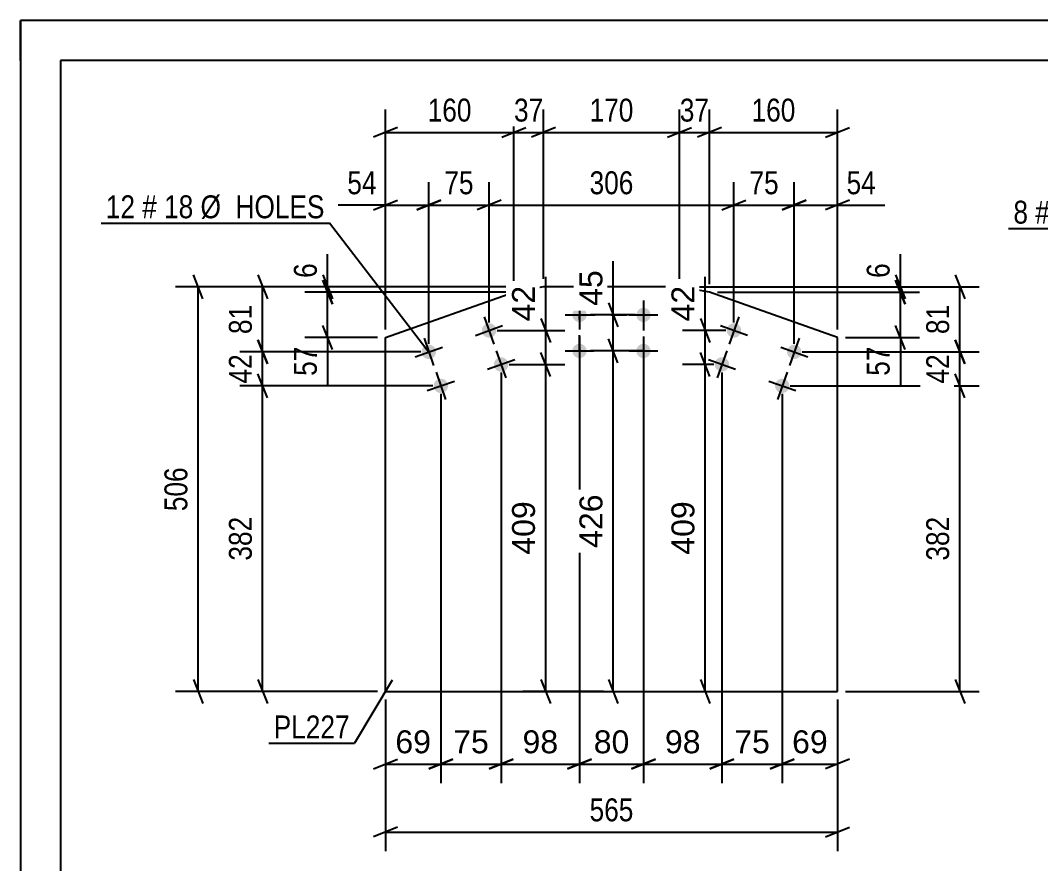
# Model space of a CAD drawing. Header units: millimetres. Extents: x 0 to 420, y 0 to 297.
# Drawn here: x 0 to 127.5, y 191.6 to 297 of the extents above; entities that cross this region are included whole.
import ezdxf

# ---------------------------------------------------------------- set-up
doc = ezdxf.new("R2010")
doc.units = ezdxf.units.MM
doc.linetypes.add('DXK_LINE_DOT2', pattern=[3.9198, 1.9599, -1.9599])
doc.styles.add('Arial', font='ARIAL.TTF', dxfattribs={"height": 0.2})
doc.styles.add('Arial Narrow', font='ARIALN.TTF', dxfattribs={"height": 0.2})

# ---------------------------------------------------------------- blocks, each defined once
blk = doc.blocks.new('Unknown-717262950-1115')
at = {"color": 5, "linetype": 'Continuous'}
for p, q in [((420, 297), (0, 297)), ((0, 297), (0, 0)), ((0, 292), (0, 297)), ((415, 292), (5, 292)), ((5, 292), (5, 5))]:
    blk.add_line(p, q, dxfattribs=at)
blk = doc.blocks.new('Bolt-717262950-1248 - 1207')
at = {"linetype": 'Continuous'}
for points in [[(70.8, 260.2, -1), (69, 260.2, -1)], [(78.8, 260.2, -1), (77, 260.2, -1)], [(70.8, 255.7, -1), (69, 255.7, -1)], [(78.8, 255.7, -1), (77, 255.7, -1)]]:
    blk.add_hatch(color=1, dxfattribs=at).paths.add_polyline_path(points)
at = {"color": 1, "linetype": 'Continuous'}
for p, q in [((69.9, 262), (69.9, 258.4)), ((77.9, 262), (77.9, 258.4)), ((68.1, 260.2), (71.7, 260.2)), ((76.1, 260.2), (79.7, 260.2)), ((69.9, 257.5), (69.9, 253.9)), ((77.9, 257.5), (77.9, 253.9)), ((68.1, 255.7), (71.7, 255.7)), ((76.1, 255.7), (79.7, 255.7))]:
    blk.add_line(p, q, dxfattribs=at)
blk = doc.blocks.new('Bolt-717262950-1243 - 1207')
at = {"linetype": 'Continuous'}
for points in [[(59.45, 258.56, -1), (57.75, 257.96, -1)], [(51.91, 255.88, -1), (50.21, 255.28, -1)], [(60.95, 254.32, -1), (59.25, 253.71, -1)], [(53.41, 251.64, -1), (51.71, 251.04, -1)]]:
    blk.add_hatch(color=1, dxfattribs=at).paths.add_polyline_path(points)
at = {"color": 1, "linetype": 'Continuous'}
for p, q in [((58, 259.95), (59.2, 256.56)), ((56.9, 257.65), (60.29, 258.86)), ((50.46, 257.28), (51.66, 253.88)), ((49.36, 254.98), (52.75, 256.18)), ((59.5, 255.71), (60.7, 252.32)), ((58.41, 253.41), (61.8, 254.62)), ((51.96, 253.04), (53.16, 249.64)), ((50.87, 250.74), (54.26, 251.94))]:
    blk.add_line(p, q, dxfattribs=at)
blk = doc.blocks.new('Bolt-717262950-1253 - 1207')
at = {"linetype": 'Continuous'}
for points in [[(90.06, 257.96, -1), (88.36, 258.56, -1)], [(97.6, 255.28, -1), (95.9, 255.88, -1)], [(88.55, 253.72, -1), (86.86, 254.32, -1)], [(96.09, 251.04, -1), (94.4, 251.64, -1)]]:
    blk.add_hatch(color=1, dxfattribs=at).paths.add_polyline_path(points)
at = {"color": 1, "linetype": 'Continuous'}
for p, q in [((89.81, 259.95), (88.61, 256.56)), ((87.51, 258.86), (90.91, 257.66)), ((97.35, 257.28), (96.15, 253.89)), ((88.31, 255.71), (87.1, 252.32)), ((95.05, 256.18), (98.45, 254.98)), ((86.01, 254.62), (89.4, 253.41)), ((95.85, 253.04), (94.64, 249.65)), ((93.55, 251.94), (96.94, 250.74))]:
    blk.add_line(p, q, dxfattribs=at)
blk = doc.blocks.new('Part-717262950-1268 - 1207')
at = {"color": 2, "linetype": 'Continuous'}
for p, q in [((45.65, 257.38), (61.67, 263.06)), ((65.4, 263.7), (61.67, 263.06)), ((82.4, 263.7), (65.4, 263.7)), ((86.14, 263.06), (82.4, 263.7)), ((102.16, 257.38), (86.14, 263.06)), ((45.65, 213.14), (45.65, 257.38)), ((102.16, 213.14), (102.16, 257.38)), ((45.65, 213.14), (102.16, 213.14))]:
    blk.add_line(p, q, dxfattribs=at)
blk = doc.blocks.new('Rectangle-717262950-1607 - 1207')
at = {"color": 1, "linetype": 'DXK_LINE_DOT2'}
blk.add_lwpolyline([(69.9, 260.2), (77.9, 260.2), (77.9, 255.7), (69.9, 255.7), (69.9, 260.2)], close=True, dxfattribs=at)
blk = doc.blocks.new('StraightDimension-717262950-1535 - 1207')
at = {"color": 7, "linetype": 'Continuous'}
for p, q in [((66.28, 252.51), (65.08, 255.51)), ((61.1, 254.01), (68.08, 254.01)), ((65.68, 213.14), (65.68, 254.01)), ((65.08, 214.64), (66.28, 211.64)), ((72.9, 213.14), (62.83, 213.14))]:
    blk.add_line(p, q, dxfattribs=at)
at = {"color": 0}
blk.add_wipeout([(64.93, 237.51), (60.73, 237.51), (60.73, 229.64), (64.93, 229.64)], dxfattribs=at)
at = {"color": 3, "style": 'Arial'}
blk.add_text('409', height=2.865, rotation=90.0002, dxfattribs=at).set_placement((64.33, 230.24))
blk = doc.blocks.new('StraightDimension-717262950-1407 - 1207')
at = {"color": 7, "linetype": 'Continuous'}
for p, q in [((51.06, 256.58), (51.06, 276.78)), ((58.6, 259.26), (58.6, 276.78)), ((49.56, 273.33), (52.56, 274.53)), ((60.1, 274.53), (57.1, 273.33)), ((51.06, 273.93), (58.6, 273.93))]:
    blk.add_line(p, q, dxfattribs=at)
at = {"color": 0}
blk.add_wipeout([(57.26, 274.68), (57.26, 278.88), (52.4, 278.88), (52.4, 274.68)], dxfattribs=at)
at = {"color": 3, "style": 'Arial Narrow'}
blk.add_text('75', height=2.863, dxfattribs=at).set_placement((53, 275.28))
blk = doc.blocks.new('StraightDimension-717262950-1436 - 1207')
at = {"color": 7, "linetype": 'Continuous'}
for p, q in [((29.68, 257.08), (30.88, 254.08)), ((50.06, 255.58), (27.43, 255.58)), ((30.28, 251.34), (30.28, 255.58)), ((30.88, 249.84), (29.68, 252.84)), ((51.56, 251.34), (27.43, 251.34))]:
    blk.add_line(p, q, dxfattribs=at)
at = {"color": 0}
blk.add_wipeout([(29.53, 255.89), (25.33, 255.89), (25.33, 251.03), (29.53, 251.03)], dxfattribs=at)
at = {"color": 3, "style": 'Arial Narrow'}
blk.add_text('42', height=2.863, rotation=90.0002, dxfattribs=at).set_placement((28.93, 251.63))
blk = doc.blocks.new('StraightDimension-717262950-1308 - 1207')
at = {"color": 7, "linetype": 'Continuous'}
for p, q in [((82.4, 264.7), (82.4, 285.86)), ((86.14, 264.06), (86.14, 285.86)), ((80.9, 282.41), (83.9, 283.61)), ((87.64, 283.61), (84.64, 282.41)), ((82.4, 283.01), (86.14, 283.01))]:
    blk.add_line(p, q, dxfattribs=at)
at = {"color": 0}
blk.add_wipeout([(86.7, 283.76), (86.7, 287.96), (81.84, 287.96), (81.84, 283.76)], dxfattribs=at)
at = {"color": 3, "style": 'Arial Narrow'}
blk.add_text('37', height=2.863, dxfattribs=at).set_placement((82.44, 284.36))
blk = doc.blocks.new('StraightDimension-717262950-1331 - 1207')
at = {"color": 7, "linetype": 'Continuous'}
for p, q in [((45.65, 212.14), (45.65, 193.18)), ((102.16, 212.14), (102.16, 193.18)), ((47.15, 196.18), (44.15, 194.98)), ((45.65, 195.58), (102.16, 195.58)), ((100.66, 194.98), (103.66, 196.18))]:
    blk.add_line(p, q, dxfattribs=at)
at = {"color": 0}
blk.add_wipeout([(77.25, 196.33), (77.25, 200.53), (70.56, 200.53), (70.56, 196.33)], dxfattribs=at)
at = {"color": 3, "style": 'Arial Narrow'}
blk.add_text('565', height=2.863, dxfattribs=at).set_placement((71.16, 196.93))
blk = doc.blocks.new('StraightDimension-717262950-1512 - 1207')
at = {"color": 7, "linetype": 'Continuous'}
for p, q in [((52.56, 250.34), (52.56, 201.68)), ((45.65, 212.14), (45.65, 201.68)), ((44.15, 203.48), (47.15, 204.68)), ((45.65, 204.08), (52.56, 204.08)), ((54.06, 204.68), (51.06, 203.48))]:
    blk.add_line(p, q, dxfattribs=at)
at = {"color": 0}
blk.add_wipeout([(51.93, 204.83), (51.93, 209.03), (46.28, 209.03), (46.28, 204.83)], dxfattribs=at)
at = {"color": 3, "style": 'Arial'}
blk.add_text('69', height=2.865, dxfattribs=at).set_placement((46.88, 205.43))
blk = doc.blocks.new('StraightDimension-717262950-1271 - 1207')
at = {"color": 7, "linetype": 'Continuous'}
for p, q in [((45.65, 258.38), (45.65, 285.86)), ((61.67, 264.06), (61.67, 285.86)), ((47.15, 283.61), (44.15, 282.41)), ((60.17, 282.41), (63.17, 283.61)), ((45.65, 283.01), (61.67, 283.01))]:
    blk.add_line(p, q, dxfattribs=at)
at = {"color": 0}
blk.add_wipeout([(57, 283.76), (57, 287.96), (50.32, 287.96), (50.32, 283.76)], dxfattribs=at)
at = {"color": 3, "style": 'Arial Narrow'}
blk.add_text('160', height=2.863, dxfattribs=at).set_placement((50.92, 284.36))
blk = doc.blocks.new('StraightDimension-717262950-1286 - 1207')
at = {"color": 7, "linetype": 'Continuous'}
for p, q in [((61.67, 264.06), (61.67, 285.86)), ((65.4, 264.7), (65.4, 285.86)), ((60.17, 282.41), (63.17, 283.61)), ((66.9, 283.61), (63.9, 282.41)), ((61.67, 283.01), (65.4, 283.01))]:
    blk.add_line(p, q, dxfattribs=at)
at = {"color": 0}
blk.add_wipeout([(65.96, 283.76), (65.96, 287.96), (61.11, 287.96), (61.11, 283.76)], dxfattribs=at)
at = {"color": 3, "style": 'Arial Narrow'}
blk.add_text('37', height=2.863, dxfattribs=at).set_placement((61.71, 284.36))
blk = doc.blocks.new('StraightDimension-717262950-1361 - 1207')
at = {"color": 7, "linetype": 'Continuous'}
for p, q in [((37.81, 264.56), (39.01, 261.56)), ((60.67, 263.06), (35.56, 263.06)), ((38.41, 257.38), (38.41, 263.06)), ((39.01, 255.88), (37.81, 258.88)), ((44.65, 257.38), (35.56, 257.38)), ((38.41, 257.38), (38.41, 251.47)), ((38.41, 257.38), (38.41, 251.47))]:
    blk.add_line(p, q, dxfattribs=at)
at = {"color": 0}
blk.add_wipeout([(37.66, 256.85), (33.46, 256.85), (33.46, 251.99), (37.66, 251.99)], dxfattribs=at)
at = {"color": 3, "style": 'Arial Narrow'}
blk.add_text('57', height=2.863, rotation=90.0002, dxfattribs=at).set_placement((37.06, 252.59))
blk = doc.blocks.new('StraightDimension-717262950-1297 - 1207')
at = {"color": 7, "linetype": 'Continuous'}
for p, q in [((65.4, 264.7), (65.4, 285.86)), ((82.4, 264.7), (82.4, 285.86)), ((66.9, 283.61), (63.9, 282.41)), ((80.9, 282.41), (83.9, 283.61)), ((65.4, 283.01), (82.4, 283.01))]:
    blk.add_line(p, q, dxfattribs=at)
at = {"color": 0}
blk.add_wipeout([(77.25, 283.76), (77.25, 287.96), (70.56, 287.96), (70.56, 283.76)], dxfattribs=at)
at = {"color": 3, "style": 'Arial Narrow'}
blk.add_text('170', height=2.863, dxfattribs=at).set_placement((71.16, 284.36))
blk = doc.blocks.new('StraightDimension-717262950-1570 - 1207')
at = {"color": 7, "linetype": 'Continuous'}
for p, q in [((86.21, 252.52), (85.01, 255.52)), ((86.71, 254.02), (82.76, 254.02)), ((85.61, 213.14), (85.61, 254.02)), ((85.01, 214.64), (86.21, 211.64)), ((74.9, 213.14), (88.01, 213.14))]:
    blk.add_line(p, q, dxfattribs=at)
at = {"color": 0}
blk.add_wipeout([(84.86, 237.51), (80.66, 237.51), (80.66, 229.64), (84.86, 229.64)], dxfattribs=at)
at = {"color": 3, "style": 'Arial'}
blk.add_text('409', height=2.865, rotation=90.0002, dxfattribs=at).set_placement((84.26, 230.24))
blk = doc.blocks.new('StraightDimension-717262950-1319 - 1207')
at = {"color": 7, "linetype": 'Continuous'}
for p, q in [((86.14, 264.06), (86.14, 285.86)), ((102.16, 258.38), (102.16, 285.86)), ((87.64, 283.61), (84.64, 282.41)), ((100.66, 282.41), (103.66, 283.61)), ((86.14, 283.01), (102.16, 283.01))]:
    blk.add_line(p, q, dxfattribs=at)
at = {"color": 0}
blk.add_wipeout([(97.49, 283.76), (97.49, 287.96), (90.81, 287.96), (90.81, 283.76)], dxfattribs=at)
at = {"color": 3, "style": 'Arial Narrow'}
blk.add_text('160', height=2.863, dxfattribs=at).set_placement((91.41, 284.36))
blk = doc.blocks.new('StraightDimension-717262950-1336 - 1207')
at = {"color": 7, "linetype": 'Continuous'}
for p, q in [((109.42, 264.56), (110.62, 261.56)), ((87.14, 263.06), (112.42, 263.06)), ((110.02, 257.38), (110.02, 263.06)), ((110.62, 255.88), (109.42, 258.88)), ((103.16, 257.38), (112.42, 257.38)), ((110.02, 257.38), (110.02, 251.47)), ((110.02, 257.38), (110.02, 251.47))]:
    blk.add_line(p, q, dxfattribs=at)
at = {"color": 0}
blk.add_wipeout([(109.27, 256.85), (105.07, 256.85), (105.07, 252), (109.27, 252)], dxfattribs=at)
at = {"color": 3, "style": 'Arial Narrow'}
blk.add_text('57', height=2.863, rotation=90.0002, dxfattribs=at).set_placement((108.67, 252.6))
blk = doc.blocks.new('StraightDimension-717262950-1344 - 1207')
at = {"color": 7, "linetype": 'Continuous'}
for p, q in [((110.02, 263.7), (110.02, 267.78)), ((110.02, 263.7), (110.02, 267.78)), ((109.42, 265.2), (110.62, 262.2)), ((110.62, 261.56), (109.42, 264.56)), ((83.4, 263.7), (112.42, 263.7)), ((87.14, 263.06), (112.42, 263.06)), ((110.02, 263.06), (110.02, 263.7))]:
    blk.add_line(p, q, dxfattribs=at)
at = {"color": 0}
blk.add_wipeout([(109.27, 267.26), (105.07, 267.26), (105.07, 264.23), (109.27, 264.23)], dxfattribs=at)
at = {"color": 3, "style": 'Arial Narrow'}
blk.add_text('6', height=2.86, rotation=90.0002, dxfattribs=at).set_placement((108.67, 264.83))
blk = doc.blocks.new('StraightDimension-717262950-1417 - 1207')
at = {"color": 7, "linetype": 'Continuous'}
for p, q in [((45.65, 258.38), (45.65, 276.78)), ((51.06, 256.58), (51.06, 276.78)), ((44.15, 273.33), (47.15, 274.53)), ((52.56, 274.53), (49.56, 273.33)), ((45.65, 273.93), (39.74, 273.93)), ((45.65, 273.93), (39.74, 273.93)), ((45.65, 273.93), (51.06, 273.93))]:
    blk.add_line(p, q, dxfattribs=at)
at = {"color": 0}
blk.add_wipeout([(45.12, 274.68), (45.12, 278.88), (40.27, 278.88), (40.27, 274.68)], dxfattribs=at)
at = {"color": 3, "style": 'Arial Narrow'}
blk.add_text('54', height=2.863, dxfattribs=at).set_placement((40.87, 275.28))
blk = doc.blocks.new('StraightDimension-717262950-1353 - 1207')
at = {"color": 7, "linetype": 'Continuous'}
for p, q in [((38.41, 263.7), (38.41, 267.78)), ((38.41, 263.7), (38.41, 267.78)), ((37.81, 265.2), (39.01, 262.2)), ((39.01, 261.56), (37.81, 264.56)), ((64.4, 263.7), (35.56, 263.7)), ((60.67, 263.06), (35.56, 263.06)), ((38.41, 263.06), (38.41, 263.7))]:
    blk.add_line(p, q, dxfattribs=at)
at = {"color": 0}
blk.add_wipeout([(37.66, 267.26), (33.46, 267.26), (33.46, 264.23), (37.66, 264.23)], dxfattribs=at)
at = {"color": 3, "style": 'Arial Narrow'}
blk.add_text('6', height=2.86, rotation=90.0002, dxfattribs=at).set_placement((37.06, 264.83))
blk = doc.blocks.new('StraightDimension-717262950-1370 - 1207')
at = {"color": 7, "linetype": 'Continuous'}
for p, q in [((96.75, 256.58), (96.75, 276.78)), ((102.16, 258.38), (102.16, 276.78)), ((95.25, 273.33), (98.25, 274.53)), ((103.66, 274.53), (100.66, 273.33)), ((96.75, 273.93), (102.16, 273.93)), ((102.16, 273.93), (108.07, 273.93)), ((102.16, 273.93), (108.07, 273.93))]:
    blk.add_line(p, q, dxfattribs=at)
at = {"color": 0}
blk.add_wipeout([(107.54, 274.68), (107.54, 278.88), (102.69, 278.88), (102.69, 274.68)], dxfattribs=at)
at = {"color": 3, "style": 'Arial Narrow'}
blk.add_text('54', height=2.863, dxfattribs=at).set_placement((103.29, 275.28))
blk = doc.blocks.new('StraightDimension-717262950-1386 - 1207')
at = {"color": 7, "linetype": 'Continuous'}
for p, q in [((89.21, 259.26), (89.21, 276.78)), ((96.75, 256.58), (96.75, 276.78)), ((87.71, 273.33), (90.71, 274.53)), ((98.25, 274.53), (95.25, 273.33)), ((89.21, 273.93), (96.75, 273.93))]:
    blk.add_line(p, q, dxfattribs=at)
at = {"color": 0}
blk.add_wipeout([(95.41, 274.68), (95.41, 278.88), (90.55, 278.88), (90.55, 274.68)], dxfattribs=at)
at = {"color": 3, "style": 'Arial Narrow'}
blk.add_text('75', height=2.863, dxfattribs=at).set_placement((91.15, 275.28))
blk = doc.blocks.new('StraightDimension-717262950-1397 - 1207')
at = {"color": 7, "linetype": 'Continuous'}
for p, q in [((58.6, 259.26), (58.6, 276.78)), ((89.21, 259.26), (89.21, 276.78)), ((60.1, 274.53), (57.1, 273.33)), ((87.71, 273.33), (90.71, 274.53)), ((58.6, 273.93), (89.21, 273.93))]:
    blk.add_line(p, q, dxfattribs=at)
at = {"color": 0}
blk.add_wipeout([(77.25, 274.68), (77.25, 278.88), (70.56, 278.88), (70.56, 274.68)], dxfattribs=at)
at = {"color": 3, "style": 'Arial Narrow'}
blk.add_text('306', height=2.863, dxfattribs=at).set_placement((71.16, 275.28))
blk = doc.blocks.new('StraightDimension-717262950-1428 - 1207')
at = {"color": 7, "linetype": 'Continuous'}
for p, q in [((29.68, 265.2), (30.88, 262.2)), ((64.4, 263.7), (27.43, 263.7)), ((30.28, 255.58), (30.28, 263.7)), ((30.88, 254.08), (29.68, 257.08)), ((50.06, 255.58), (27.43, 255.58))]:
    blk.add_line(p, q, dxfattribs=at)
at = {"color": 0}
blk.add_wipeout([(29.53, 262.07), (25.33, 262.07), (25.33, 257.21), (29.53, 257.21)], dxfattribs=at)
at = {"color": 3, "style": 'Arial Narrow'}
blk.add_text('81', height=2.863, rotation=90.0002, dxfattribs=at).set_placement((28.93, 257.81))
blk = doc.blocks.new('StraightDimension-717262950-1445 - 1207')
at = {"color": 7, "linetype": 'Continuous'}
for p, q in [((30.88, 249.84), (29.68, 252.84)), ((51.56, 251.34), (27.43, 251.34)), ((30.28, 213.14), (30.28, 251.34)), ((29.68, 214.64), (30.88, 211.64)), ((44.65, 213.14), (27.43, 213.14))]:
    blk.add_line(p, q, dxfattribs=at)
at = {"color": 0}
blk.add_wipeout([(29.53, 235.58), (25.33, 235.58), (25.33, 228.9), (29.53, 228.9)], dxfattribs=at)
at = {"color": 3, "style": 'Arial Narrow'}
blk.add_text('382', height=2.863, rotation=90.0002, dxfattribs=at).set_placement((28.93, 229.5))
blk = doc.blocks.new('StraightDimension-717262950-1597 - 1207')
at = {"color": 7, "linetype": 'Continuous'}
for p, q in [((74.11, 260.2), (74.11, 266.9)), ((74.11, 260.2), (74.11, 266.9)), ((73.51, 261.7), (74.71, 258.7)), ((76.9, 260.2), (71.26, 260.2)), ((74.11, 255.7), (74.11, 260.2)), ((74.71, 254.2), (73.51, 257.2)), ((76.9, 255.7), (71.26, 255.7))]:
    blk.add_line(p, q, dxfattribs=at)
at = {"color": 0}
blk.add_wipeout([(73.36, 266.38), (69.16, 266.38), (69.16, 260.73), (73.36, 260.73)], dxfattribs=at)
at = {"color": 3, "style": 'Arial'}
blk.add_text('45', height=2.865, rotation=90.0002, dxfattribs=at).set_placement((72.76, 261.33))
blk = doc.blocks.new('StraightDimension-717262950-1452 - 1207')
at = {"color": 7, "linetype": 'Continuous'}
for p, q in [((118.06, 249.84), (116.86, 252.84)), ((96.25, 251.34), (119.86, 251.34)), ((117.46, 213.14), (117.46, 251.34)), ((116.86, 214.64), (118.06, 211.64)), ((103.16, 213.14), (119.86, 213.14))]:
    blk.add_line(p, q, dxfattribs=at)
at = {"color": 0}
blk.add_wipeout([(116.71, 235.58), (112.51, 235.58), (112.51, 228.9), (116.71, 228.9)], dxfattribs=at)
at = {"color": 3, "style": 'Arial Narrow'}
blk.add_text('382', height=2.863, rotation=90.0002, dxfattribs=at).set_placement((116.11, 229.5))
blk = doc.blocks.new('StraightDimension-717262950-1458 - 1207')
at = {"color": 7, "linetype": 'Continuous'}
for p, q in [((116.86, 257.08), (118.06, 254.08)), ((97.75, 255.58), (119.86, 255.58)), ((117.46, 251.34), (117.46, 255.58)), ((118.06, 249.84), (116.86, 252.84)), ((96.25, 251.34), (119.86, 251.34))]:
    blk.add_line(p, q, dxfattribs=at)
at = {"color": 0}
blk.add_wipeout([(116.71, 255.89), (112.51, 255.89), (112.51, 251.03), (116.71, 251.03)], dxfattribs=at)
at = {"color": 3, "style": 'Arial Narrow'}
blk.add_text('42', height=2.863, rotation=90.0002, dxfattribs=at).set_placement((116.11, 251.63))
blk = doc.blocks.new('StraightDimension-717262950-1466 - 1207')
at = {"color": 7, "linetype": 'Continuous'}
for p, q in [((116.86, 265.2), (118.06, 262.2)), ((83.4, 263.7), (119.86, 263.7)), ((117.46, 255.58), (117.46, 263.7)), ((118.06, 254.08), (116.86, 257.08)), ((97.75, 255.58), (119.86, 255.58))]:
    blk.add_line(p, q, dxfattribs=at)
at = {"color": 0}
blk.add_wipeout([(116.71, 262.07), (112.51, 262.07), (112.51, 257.21), (116.71, 257.21)], dxfattribs=at)
at = {"color": 3, "style": 'Arial Narrow'}
blk.add_text('81', height=2.863, rotation=90.0002, dxfattribs=at).set_placement((116.11, 257.81))
blk = doc.blocks.new('StraightDimension-717262950-1475 - 1207')
at = {"color": 7, "linetype": 'Continuous'}
for p, q in [((22.82, 262.2), (21.62, 265.2)), ((64.4, 263.7), (19.37, 263.7)), ((22.22, 213.14), (22.22, 263.7)), ((21.62, 214.64), (22.82, 211.64)), ((44.65, 213.14), (19.37, 213.14))]:
    blk.add_line(p, q, dxfattribs=at)
at = {"color": 0}
blk.add_wipeout([(21.47, 241.76), (17.27, 241.76), (17.27, 235.08), (21.47, 235.08)], dxfattribs=at)
at = {"color": 3, "style": 'Arial Narrow'}
blk.add_text('506', height=2.863, rotation=90.0002, dxfattribs=at).set_placement((20.87, 235.68))
blk = doc.blocks.new('StraightDimension-717262950-1482 - 1207')
at = {"color": 7, "linetype": 'Continuous'}
for p, q in [((87.71, 253.02), (87.71, 201.68)), ((95.25, 250.34), (95.25, 201.68)), ((86.21, 203.48), (89.21, 204.68)), ((87.71, 204.08), (95.25, 204.08)), ((96.75, 204.68), (93.75, 203.48))]:
    blk.add_line(p, q, dxfattribs=at)
at = {"color": 0}
blk.add_wipeout([(94.3, 204.83), (94.3, 209.03), (88.65, 209.03), (88.65, 204.83)], dxfattribs=at)
at = {"color": 3, "style": 'Arial'}
blk.add_text('75', height=2.865, dxfattribs=at).set_placement((89.25, 205.43))
blk = doc.blocks.new('StraightDimension-717262950-1490 - 1207')
at = {"color": 7, "linetype": 'Continuous'}
for p, q in [((95.25, 250.34), (95.25, 201.68)), ((102.16, 212.14), (102.16, 201.68)), ((93.75, 203.48), (96.75, 204.68)), ((95.25, 204.08), (102.16, 204.08)), ((103.66, 204.68), (100.66, 203.48))]:
    blk.add_line(p, q, dxfattribs=at)
at = {"color": 0}
blk.add_wipeout([(101.53, 204.83), (101.53, 209.03), (95.88, 209.03), (95.88, 204.83)], dxfattribs=at)
at = {"color": 3, "style": 'Arial'}
blk.add_text('69', height=2.865, dxfattribs=at).set_placement((96.48, 205.43))
blk = doc.blocks.new('StraightDimension-717262950-1496 - 1207')
at = {"color": 7, "linetype": 'Continuous'}
for p, q in [((69.9, 254.7), (69.9, 201.68)), ((60.1, 253.01), (60.1, 201.68)), ((58.6, 203.48), (61.6, 204.68)), ((60.1, 204.08), (69.9, 204.08)), ((71.4, 204.68), (68.4, 203.48))]:
    blk.add_line(p, q, dxfattribs=at)
at = {"color": 0}
blk.add_wipeout([(67.83, 204.83), (67.83, 209.03), (62.18, 209.03), (62.18, 204.83)], dxfattribs=at)
at = {"color": 3, "style": 'Arial'}
blk.add_text('98', height=2.865, dxfattribs=at).set_placement((62.78, 205.43))
blk = doc.blocks.new('StraightDimension-717262950-1504 - 1207')
at = {"color": 7, "linetype": 'Continuous'}
for p, q in [((60.1, 253.01), (60.1, 201.68)), ((52.56, 250.34), (52.56, 201.68)), ((51.06, 203.48), (54.06, 204.68)), ((52.56, 204.08), (60.1, 204.08)), ((61.6, 204.68), (58.6, 203.48))]:
    blk.add_line(p, q, dxfattribs=at)
at = {"color": 0}
blk.add_wipeout([(59.16, 204.83), (59.16, 209.03), (53.51, 209.03), (53.51, 204.83)], dxfattribs=at)
at = {"color": 3, "style": 'Arial'}
blk.add_text('75', height=2.865, dxfattribs=at).set_placement((54.11, 205.43))
blk = doc.blocks.new('StraightDimension-717262950-1518 - 1207')
at = {"color": 7, "linetype": 'Continuous'}
for p, q in [((77.9, 254.7), (77.9, 201.68)), ((87.71, 253.02), (87.71, 201.68)), ((76.4, 203.48), (79.4, 204.68)), ((77.9, 204.08), (87.71, 204.08)), ((89.21, 204.68), (86.21, 203.48))]:
    blk.add_line(p, q, dxfattribs=at)
at = {"color": 0}
blk.add_wipeout([(85.63, 204.83), (85.63, 209.03), (79.98, 209.03), (79.98, 204.83)], dxfattribs=at)
at = {"color": 3, "style": 'Arial'}
blk.add_text('98', height=2.865, dxfattribs=at).set_placement((80.58, 205.43))
blk = doc.blocks.new('StraightDimension-717262950-1526 - 1207')
at = {"color": 7, "linetype": 'Continuous'}
for p, q in [((69.9, 254.7), (69.9, 201.68)), ((77.9, 254.7), (77.9, 201.68)), ((68.4, 203.48), (71.4, 204.68)), ((69.9, 204.08), (77.9, 204.08)), ((79.4, 204.68), (76.4, 203.48))]:
    blk.add_line(p, q, dxfattribs=at)
at = {"color": 0}
blk.add_wipeout([(76.73, 204.83), (76.73, 209.03), (71.08, 209.03), (71.08, 204.83)], dxfattribs=at)
at = {"color": 3, "style": 'Arial'}
blk.add_text('80', height=2.865, dxfattribs=at).set_placement((71.68, 205.43))
blk = doc.blocks.new('StraightDimension-717262950-1549 - 1207')
at = {"color": 7, "linetype": 'Continuous'}
for p, q in [((65.68, 258.26), (65.68, 264.95)), ((65.68, 258.26), (65.68, 264.95)), ((65.08, 259.76), (66.28, 256.76)), ((59.6, 258.26), (68.08, 258.26)), ((65.68, 254.01), (65.68, 258.26)), ((66.28, 252.51), (65.08, 255.51)), ((61.1, 254.01), (68.08, 254.01))]:
    blk.add_line(p, q, dxfattribs=at)
at = {"color": 0}
blk.add_wipeout([(64.93, 264.43), (60.73, 264.43), (60.73, 258.78), (64.93, 258.78)], dxfattribs=at)
at = {"color": 3, "style": 'Arial'}
blk.add_text('42', height=2.865, rotation=90.0002, dxfattribs=at).set_placement((64.33, 259.38))
blk = doc.blocks.new('StraightDimension-717262950-1560 - 1207')
at = {"color": 7, "linetype": 'Continuous'}
for p, q in [((85.61, 258.26), (85.61, 264.95)), ((85.61, 258.26), (85.61, 264.95)), ((85.01, 259.76), (86.21, 256.76)), ((88.21, 258.26), (82.76, 258.26)), ((85.61, 254.02), (85.61, 258.26)), ((86.21, 252.52), (85.01, 255.52)), ((86.71, 254.02), (82.76, 254.02))]:
    blk.add_line(p, q, dxfattribs=at)
at = {"color": 0}
blk.add_wipeout([(84.86, 264.43), (80.66, 264.43), (80.66, 258.78), (84.86, 258.78)], dxfattribs=at)
at = {"color": 3, "style": 'Arial'}
blk.add_text('42', height=2.865, rotation=90.0002, dxfattribs=at).set_placement((84.26, 259.38))
blk = doc.blocks.new('StraightDimension-717262950-1584 - 1207')
at = {"color": 7, "linetype": 'Continuous'}
for p, q in [((74.71, 254.2), (73.51, 257.2)), ((76.9, 255.7), (71.26, 255.7)), ((74.11, 213.14), (74.11, 255.7)), ((73.51, 214.64), (74.71, 211.64)), ((74.9, 213.14), (76.51, 213.14))]:
    blk.add_line(p, q, dxfattribs=at)
at = {"color": 0}
blk.add_wipeout([(73.36, 238.36), (69.16, 238.36), (69.16, 230.49), (73.36, 230.49)], dxfattribs=at)
at = {"color": 3, "style": 'Arial'}
blk.add_text('426', height=2.865, rotation=90.0002, dxfattribs=at).set_placement((72.76, 231.09))
blk = doc.blocks.new('MarkSet-717262950-4061 - 3835')
at = {"color": 0}
for points in [[(125.98, 271.61), (125.98, 274.61), (124.15, 274.61), (124.15, 271.61)], [(128.71, 271.61), (128.71, 274.61), (126.88, 274.61), (126.88, 271.61)], [(133.27, 271.61), (133.27, 274.61), (129.61, 274.61), (129.61, 271.61)], [(149.69, 271.61), (149.69, 274.61), (134.17, 274.61), (134.17, 271.61)]]:
    blk.add_wipeout(points, dxfattribs=at)
for points in [[(125.98, 271.61), (125.98, 274.61), (124.15, 274.61), (124.15, 271.61)], [(128.71, 271.61), (128.71, 274.61), (126.88, 274.61), (126.88, 271.61)], [(133.27, 271.61), (133.27, 274.61), (129.61, 274.61), (129.61, 271.61)], [(149.69, 271.61), (149.69, 274.61), (134.17, 274.61), (134.17, 271.61)]]:
    blk.add_wipeout(points, dxfattribs=at)
at = {"color": 7, "linetype": 'Continuous'}
for p in [(123.55, 271.01), (163.65, 254.63)]:
    blk.add_line(p, (150.29, 271.01), dxfattribs=at)
at = {"color": 3, "style": 'Arial Narrow'}
for s, height, p in [('8', 2.86, (124.15, 271.61)), ('#', 2.86, (126.88, 271.61)), ('18', 2.863, (129.61, 271.61)), ('Ø  HOLES', 2.863, (134.17, 271.61))]:
    blk.add_text(s, height=height, dxfattribs=at).set_placement(p)
blk = doc.blocks.new('Mark-717262950-1264 - 1207')
at = {"color": 0}
blk.add_wipeout([(41.17, 207.29), (41.17, 210.29), (31.67, 210.29), (31.67, 207.29)], dxfattribs=at)
blk.add_wipeout([(41.17, 207.29), (41.17, 210.29), (31.67, 210.29), (31.67, 207.29)], dxfattribs=at)
at = {"color": 30, "linetype": 'Continuous'}
for p in [(46.46, 214.57), (31.07, 206.69)]:
    blk.add_line(p, (41.77, 206.69), dxfattribs=at)
at = {"color": 3, "style": 'Arial Narrow'}
blk.add_text('PL227', height=2.863, dxfattribs=at).set_placement((31.67, 207.29))
blk = doc.blocks.new('MarkSet-717262950-1646 - 1207')
at = {"color": 0}
for points in [[(14.33, 272.28), (14.33, 275.28), (10.68, 275.28), (10.68, 272.28)], [(17.06, 272.28), (17.06, 275.28), (15.23, 275.28), (15.23, 272.28)], [(21.62, 272.28), (21.62, 275.28), (17.96, 275.28), (17.96, 272.28)], [(38.05, 272.28), (38.05, 275.28), (22.52, 275.28), (22.52, 272.28)]]:
    blk.add_wipeout(points, dxfattribs=at)
for points in [[(14.33, 272.28), (14.33, 275.28), (10.68, 275.28), (10.68, 272.28)], [(17.06, 272.28), (17.06, 275.28), (15.23, 275.28), (15.23, 272.28)], [(21.62, 272.28), (21.62, 275.28), (17.96, 275.28), (17.96, 272.28)], [(38.05, 272.28), (38.05, 275.28), (22.52, 275.28), (22.52, 272.28)]]:
    blk.add_wipeout(points, dxfattribs=at)
at = {"color": 7, "linetype": 'Continuous'}
for p in [(10.08, 271.68), (51.09, 255.48)]:
    blk.add_line(p, (38.65, 271.68), dxfattribs=at)
at = {"color": 3, "style": 'Arial Narrow'}
for s, height, p in [('12', 2.863, (10.68, 272.28)), ('#', 2.86, (15.23, 272.28)), ('18', 2.863, (17.96, 272.28)), ('Ø  HOLES', 2.863, (22.52, 272.28))]:
    blk.add_text(s, height=height, dxfattribs=at).set_placement(p)

msp = doc.modelspace()

# ---------------------------------------------------------------- block references
for name in ['Unknown-717262950-1115', 'Part-717262950-1268 - 1207', 'Bolt-717262950-1248 - 1207', 'Rectangle-717262950-1607 - 1207', 'Bolt-717262950-1243 - 1207', 'Bolt-717262950-1253 - 1207']:
    msp.add_blockref(name, (0, 0))

# ---------------------------------------------------------------- next in the draw order: block references
for name in ['StraightDimension-717262950-1308 - 1207', 'StraightDimension-717262950-1407 - 1207', 'MarkSet-717262950-4061 - 3835', 'StraightDimension-717262950-1535 - 1207']:
    msp.add_blockref(name, (0, 0))

# ---------------------------------------------------------------- next in the draw order: block references
for name in ['StraightDimension-717262950-1271 - 1207', 'StraightDimension-717262950-1319 - 1207', 'StraightDimension-717262950-1436 - 1207', 'StraightDimension-717262950-1331 - 1207']:
    msp.add_blockref(name, (0, 0))

# ---------------------------------------------------------------- next in the draw order: block references
for name in ['StraightDimension-717262950-1286 - 1207', 'StraightDimension-717262950-1570 - 1207', 'StraightDimension-717262950-1512 - 1207']:
    msp.add_blockref(name, (0, 0))

# ---------------------------------------------------------------- next in the draw order: block references
for name in ['StraightDimension-717262950-1297 - 1207', 'StraightDimension-717262950-1361 - 1207', 'StraightDimension-717262950-1336 - 1207']:
    msp.add_blockref(name, (0, 0))

# ---------------------------------------------------------------- next in the draw order: block references
for name in ['StraightDimension-717262950-1417 - 1207', 'StraightDimension-717262950-1344 - 1207', 'StraightDimension-717262950-1445 - 1207', 'StraightDimension-717262950-1452 - 1207']:
    msp.add_blockref(name, (0, 0))

# ---------------------------------------------------------------- next in the draw order: block references
for name in ['StraightDimension-717262950-1370 - 1207', 'StraightDimension-717262950-1353 - 1207']:
    msp.add_blockref(name, (0, 0))

# ---------------------------------------------------------------- next in the draw order: block references
msp.add_blockref('StraightDimension-717262950-1386 - 1207', (0, 0))

# ---------------------------------------------------------------- next in the draw order: block references
for name in ['StraightDimension-717262950-1397 - 1207', 'StraightDimension-717262950-1458 - 1207']:
    msp.add_blockref(name, (0, 0))

# ---------------------------------------------------------------- next in the draw order: block references
for name in ['StraightDimension-717262950-1597 - 1207', 'StraightDimension-717262950-1428 - 1207', 'StraightDimension-717262950-1466 - 1207', 'StraightDimension-717262950-1482 - 1207']:
    msp.add_blockref(name, (0, 0))

# ---------------------------------------------------------------- next in the draw order: block references
for name in ['StraightDimension-717262950-1475 - 1207', 'StraightDimension-717262950-1518 - 1207', 'StraightDimension-717262950-1490 - 1207']:
    msp.add_blockref(name, (0, 0))

# ---------------------------------------------------------------- next in the draw order: block references
for name in ['MarkSet-717262950-1646 - 1207', 'StraightDimension-717262950-1560 - 1207', 'StraightDimension-717262950-1496 - 1207', 'Mark-717262950-1264 - 1207']:
    msp.add_blockref(name, (0, 0))

# ---------------------------------------------------------------- next in the draw order: block references
for name in ['StraightDimension-717262950-1526 - 1207', 'StraightDimension-717262950-1504 - 1207']:
    msp.add_blockref(name, (0, 0))

# ---------------------------------------------------------------- next in the draw order: block references
for name in ['StraightDimension-717262950-1549 - 1207', 'StraightDimension-717262950-1584 - 1207']:
    msp.add_blockref(name, (0, 0))

doc.saveas('drawing.dxf')
